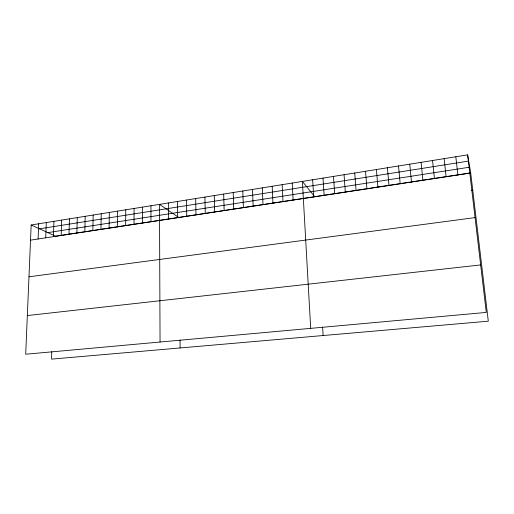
<?xml version="1.0" encoding="UTF-8"?>
<svg xmlns="http://www.w3.org/2000/svg" width="514" height="514" viewBox="0 0 514 514"><rect width="100%" height="100%" fill="white"/><g stroke="black" fill="none" stroke-linecap="round" stroke-linejoin="round"><path stroke-width="0.77" d="M142.449 223.082L142.481 207.11M134.006 224.374L134.083 208.459M125.634 225.646L125.763 209.796M117.333 226.912L117.507 211.125M109.103 228.171L109.328 212.436M100.943 229.411L101.213 213.74M92.854 230.645L93.169 215.032M84.836 231.872L85.189 216.317M76.882 233.08L77.28 217.589M68.992 234.288L69.435 218.848M61.172 235.476L61.654 220.095M53.417 236.658L53.938 221.335M51.76 351.711L51.509 359.132L488.3 321.186L470.702 172.865L467.637 154.868L31.168 224.997L25.7 354.223L486.276 312.422L467.637 154.868M45.72 237.834L46.286 222.568M38.094 238.997L38.691 223.783M39.514 228.82L468.691 161.062M47.821 232.624L469.732 167.172M470.702 172.865L55.608 236.189L31.168 224.997M30.525 240.154L469.802 173.167M471.261 190.36L472.751 190.141M28.977 276.789L475.058 217.595M27.338 315.557L480.654 264.916M178.673 217.416L159.494 204.379L160.053 342.028M314.703 196.663L302.386 181.423L310.694 328.356M455.822 156.77L457.89 174.985M444.122 158.646L446.107 176.784M432.55 160.509L434.446 178.557M421.094 162.347L422.906 180.318M409.754 164.172L411.483 182.059M398.53 165.971L400.175 183.787M387.415 167.757L388.982 185.49M376.415 169.524L377.899 187.18M365.525 171.278L366.932 188.856M354.737 173.006L356.067 190.508M344.065 174.721L345.318 192.152M333.49 176.424L334.672 193.772M323.023 178.107L324.128 195.378M322.619 327.103L323.133 335.533M312.653 179.772L313.694 196.971M292.222 183.055L293.121 200.107M282.147 184.674L282.983 201.655M272.176 186.274L272.94 203.184M262.294 187.861L262.995 204.701M252.509 189.435L253.145 206.204M242.814 190.99L243.385 207.695M233.208 192.532L233.722 209.166M223.693 194.061L224.149 210.624M214.267 195.577L214.666 212.07M204.925 197.08L205.266 213.509M195.673 198.565L195.956 214.923M186.505 200.036L186.73 216.33M180.022 340.056L180.106 347.959M177.42 201.501L177.587 217.724M168.412 202.946L168.534 219.105M150.949 205.748L150.968 221.785"/></g></svg>
